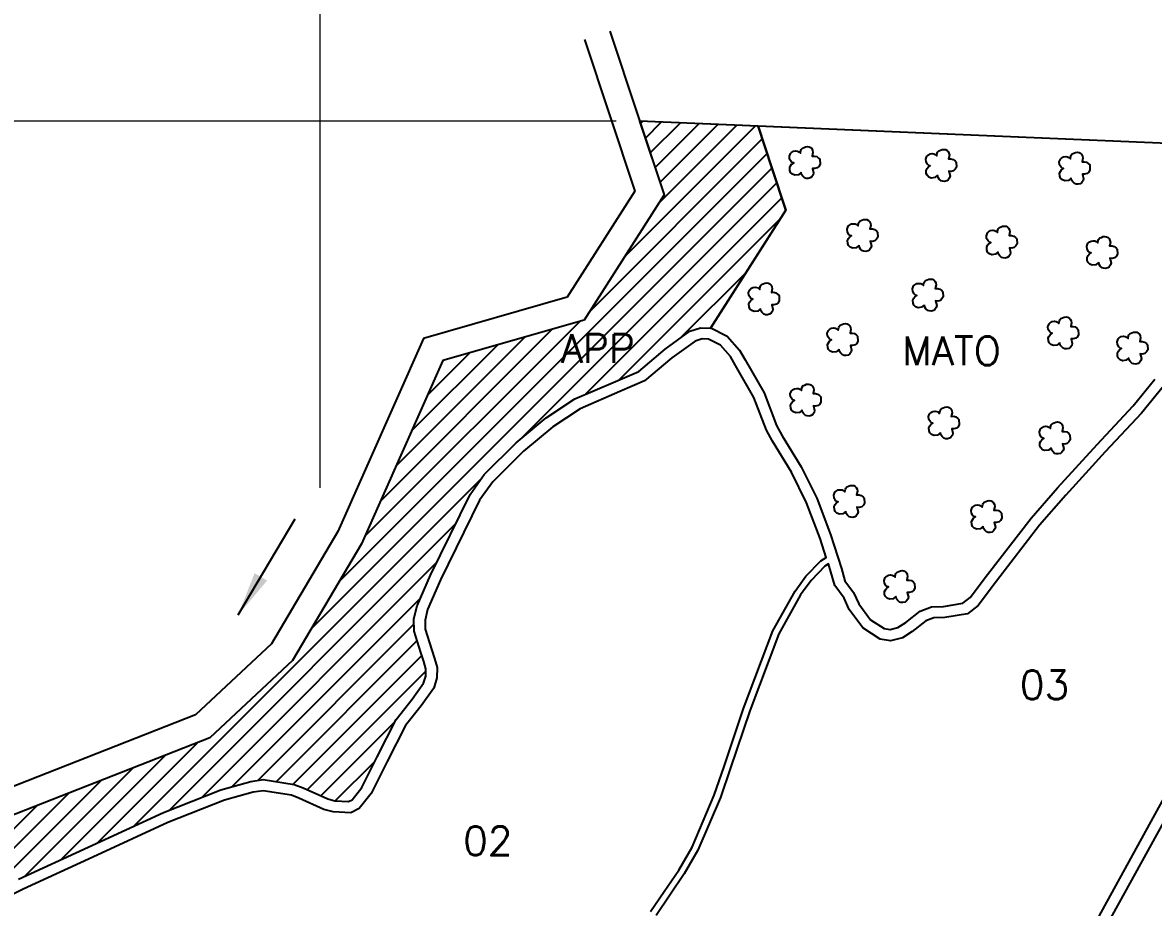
# Model space of a CAD drawing. Header units: millimetres. Extents: x 732555 to 734655, y 7802962 to 7805932.
# Drawn here: x 733066 to 733576, y 7804445 to 7804844 of the extents above; entities that cross this region are included whole.
import ezdxf

# ---------------------------------------------------------------- set-up
doc = ezdxf.new("R2010")
doc.units = ezdxf.units.MM
doc.linetypes.add('CONTINUO', pattern=[0])
for name, color, linetype in [('0114000267', 1, 'Continuous'), ('0114000267002', 5, 'Continuous'), ('0114000267003', 5, 'Continuous'), ('0114000267004', 5, 'Continuous'), ('APP', 1, 'Continuous'), ('CORREGO', 5, 'Continuous'), ('MATO', 3, 'Continuous'), ('TEXTO', 7, 'Continuous'), ('TEXTO_NUN_TAL', 7, 'Continuous')]:
    doc.layers.add(name, color=color, linetype=linetype)
doc.layers.add('MALHA', color=8, linetype='Continuous', lineweight=9)
doc.layers.add('TEXTO_DIVERSOS', color=7, linetype='Continuous', lineweight=5)
doc.styles.add('Simplex', font='simplex.shx')
doc.styles.get("Standard").update_dxf_attribs({"font": 'arial.ttf'})
doc.dimstyles.new('ISO-25', dxfattribs={"dimtxt": 2.5, "dimasz": 2.5, "dimexe": 1.25, "dimexo": 0.625, "dimtad": 1, "dimtxsty": 'Standard', "dimcen": 2.5, "dimadec": 0, "dimazin": 0, "dimtfac": 1, "dimtmove": 0, "dimatfit": 3, "dimfxl": 1, "dimarcsym": 0})

msp = doc.modelspace()

# ---------------------------------------------------------------- hatches: boundary and pattern name
at = {"layer": 'APP', "linetype": 'Continuous'}
h = msp.add_hatch(dxfattribs=at)
h.set_pattern_fill('ANSI31', color=256, scale=50)
h.set_pattern_definition([(45, (-49.632, -43.423), (-4.4194173824, 4.4194173824), [])])
h.paths.add_polyline_path([(733410.27, 7804759.64), (733403.93, 7804778.77), (733397.7, 7804797.6), (733344.27, 7804799.87), (733355.33, 7804766.5), (733319.29, 7804710.04), (733255.45, 7804691.71), (733218.71, 7804609.03), (733187.55, 7804556.3), (733150.22, 7804521.45), (733055.07, 7804484.16), (732904.76, 7804398.19), (732891.74, 7804357.26), (732935.68, 7804295.84), (733002.8, 7804211.01), (733044.67, 7804161.66), (733064.66, 7804142.03), (733112.35, 7804135.47), (733244.82, 7804135.33), (733284.87, 7804054.76), (733316.31, 7803985.47), (733379.78, 7803990.51), (733504.74, 7804072.64), (733487.04, 7804096.91), (733369.73, 7804019.8), (733363.03, 7804020.18), (733369.09, 7804029.18), (733370.12, 7804037.91), (733367.73, 7804030.71), (733363.83, 7804025.38), (733358.26, 7804022.22), (733351.93, 7804021.78), (733346.22, 7804023.53), (733340.99, 7804026.69), (733326.28, 7804039.03), (733316.7, 7804051.19), (733310, 7804064.66), (733301, 7804084.78), (733291.04, 7804106.72), (733283.89, 7804120.99), (733280.99, 7804128.42), (733280.02, 7804141.31), (733281.72, 7804147.5), (733284.26, 7804153.87), (733286.55, 7804159.57), (733287.37, 7804164.38), (733287.18, 7804168.27), (733286.16, 7804170.91), (733284.48, 7804172.35), (733281.25, 7804173.01), (733276.95, 7804172.12), (733272.01, 7804169.56), (733267.25, 7804165.95), (733258.07, 7804158.22), (733248.65, 7804153.87), (733242.75, 7804154.56), (733229.47, 7804159.18), (733222.99, 7804161.3), (733200.46, 7804164.99), (733176.24, 7804168.38), (733161.12, 7804172.55), (733147.07, 7804173.64), (733132.26, 7804171.66), (733124.11, 7804171.3), (733108.09, 7804173.76), (733075.86, 7804188.75), (733060.83, 7804197.2), (733041.4, 7804213.19), (733023.47, 7804233.15), (733003.3, 7804259.11), (732990.67, 7804276.88), (732972.96, 7804302.16), (732955.6, 7804323.58), (732946.75, 7804335.21), (732941.21, 7804346.62), (732937.73, 7804365.82), (732939.2, 7804376.54), (732943.61, 7804388.54), (732951.81, 7804398.04), (732963.03, 7804405.01), (732992.25, 7804420.65), (733021.73, 7804436.94), (733063.83, 7804457.74), (733095.29, 7804472.14), (733129.3, 7804487.81), (733155.27, 7804498.01), (733168.79, 7804501.78), (733174.31, 7804502.59), (733188.35, 7804500.4), (733192.31, 7804498.88), (733203.44, 7804493.92), (733206.74, 7804493.06), (733212.83, 7804492.7), (733214.44, 7804493.49), (733218.85, 7804499), (733225.82, 7804512.96), (733234.31, 7804529.71), (733241.6, 7804538.95), (733246.75, 7804546.08), (733247.68, 7804549.28), (733247.8, 7804552.6), (733246.89, 7804555.87), (733245.57, 7804559.91), (733242.47, 7804569.65), (733242.36, 7804575.16), (733243.82, 7804581.03), (733249.8, 7804594.85), (733267.74, 7804631.37), (733274.13, 7804640.27), (733288.46, 7804654.59), (733302.09, 7804665.91), (733315.02, 7804674.42), (733333.39, 7804682.36), (733343.85, 7804686.89), (733355.74, 7804696.93), (733366.96, 7804705.02), (733371.7, 7804706.59), (733376.31, 7804706.44)])
h.paths.add_polyline_path([(733883.15, 7804225.56), (733942.09, 7804233.67), (734082.37, 7804282.42), (734110.69, 7804306.12), (734156.11, 7804349.81), (734227.8, 7804375.4), (734269.92, 7804400.62), (734261.4, 7804428.78), (734212.37, 7804399.42), (734137.4, 7804372.66), (734088.08, 7804325.23), (734064.77, 7804305.71), (733930.46, 7804259.04), (733875.49, 7804243.27), (733870.06, 7804242.84), (733844.82, 7804239.55), (733827.78, 7804237.97), (733809.55, 7804237.18), (733806.89, 7804237.48), (733750.62, 7804228.43), (733750.09, 7804225.5), (733748.06, 7804221.66), (733745.78, 7804218.66), (733742.09, 7804216.44), (733735.66, 7804216.42), (733723.19, 7804216.85), (733713.77, 7804217.66), (733703.54, 7804219.17), (733684.45, 7804221.63), (733668.61, 7804222.14), (733655.15, 7804221.17), (733636.35, 7804216.37), (733624.23, 7804211.73), (733612.25, 7804206.53), (733594.89, 7804197.6), (733584.88, 7804190.59), (733580.96, 7804186.48), (733573.83, 7804176.51), (733565.14, 7804164.52), (733554.99, 7804153.54), (733541.63, 7804143.38), (733535, 7804138.31), (733529.6, 7804132.81), (733520.52, 7804122.87), (733515.53, 7804119.56), (733509.36, 7804118.2), (733498.48, 7804121.43), (733487.92, 7804127.81), (733482.92, 7804131.49), (733480.3, 7804134.42), (733482.59, 7804116.19), (733487.04, 7804096.91), (733504.74, 7804072.64), (733541.19, 7804123.42), (733595.61, 7804159.12), (733601.92, 7804188.14), (733661.71, 7804181.3), (733681.36, 7804205.84), (733755.44, 7804201.65), (733818.25, 7804211.75)])

# ---------------------------------------------------------------- linework, layer by layer
at = {"layer": '0114000267'}
msp.add_lwpolyline([(733625.57, 7804787.91), (733344.27, 7804799.87), (733355.33, 7804766.5), (733319.29, 7804710.04), (733255.45, 7804691.71), (733218.71, 7804609.03), (733187.55, 7804556.3), (733150.22, 7804521.45), (733055.07, 7804484.16), (732904.76, 7804398.19), (732891.74, 7804357.26), (732935.68, 7804295.84), (733002.8, 7804211.01), (733044.67, 7804161.66), (733064.66, 7804142.03), (733112.35, 7804135.47), (733244.82, 7804135.33), (733284.87, 7804054.76), (733316.31, 7803985.47), (733379.78, 7803990.51), (733504.74, 7804072.64), (733541.19, 7804123.42), (733595.61, 7804159.12)], dxfattribs=at)
at = {"layer": '0114000267002', "linetype": 'Continuous', "flags": 128}
msp.add_lwpolyline([(733349.24, 7804443.01), (733355.4, 7804452.07), (733361.9, 7804461.69), (733367.91, 7804472.04), (733377.92, 7804495.58), (733382.36, 7804508.5), (733391.19, 7804534.73), (733404.39, 7804569.72), (733414.41, 7804587.63), (733419.33, 7804594.43), (733426.03, 7804601.34), (733428.51, 7804602.88), (733425.7, 7804611.51), (733419.63, 7804627.58), (733412.83, 7804641.32), (733404.27, 7804655.32), (733401.53, 7804660.4), (733395.88, 7804675.02), (733387.54, 7804689.56), (733385.3, 7804693.57), (733380.7, 7804698.69), (733375.42, 7804701.46), (733372.42, 7804701.57), (733369.26, 7804700.52), (733358.82, 7804692.99), (733346.52, 7804682.59), (733335.38, 7804677.77), (733317.4, 7804670), (733305.07, 7804661.89), (733291.83, 7804650.89), (733277.95, 7804637.02), (733272.04, 7804628.79), (733254.34, 7804592.76), (733248.58, 7804579.43), (733247.38, 7804574.6), (733247.45, 7804570.47), (733250.33, 7804561.44), (733251.68, 7804557.31), (733252.83, 7804553.19), (733252.66, 7804548.48), (733251.31, 7804543.85), (733245.59, 7804535.93), (733238.55, 7804527.01), (733230.29, 7804510.71), (733223.09, 7804496.29), (733217.64, 7804489.5), (733213.86, 7804487.63), (733205.95, 7804488.1), (733201.78, 7804489.19), (733190.4, 7804494.26), (733187.06, 7804495.54), (733174.29, 7804497.54), (733169.83, 7804496.87), (733156.86, 7804493.27), (733131.26, 7804483.21), (733097.38, 7804467.6), (733065.97, 7804453.22), (733024.04, 7804432.51)], dxfattribs=at)
at = {"layer": '0114000267003', "linetype": 'Continuous', "flags": 128}
for points in [[(733580.73, 7804680.26), (733570.78, 7804667.98), (733554.43, 7804650.5), (733536.7, 7804631.05), (733524.8, 7804617.45), (733505.3, 7804592.24), (733497.07, 7804581.19), (733492.2, 7804577.49), (733481.99, 7804575.79), (733477.05, 7804575.6), (733473.4, 7804574.28), (733467.35, 7804569.46), (733462.86, 7804566.61), (733457.55, 7804565.26), (733452.85, 7804566.07), (733445.09, 7804571.04), (733438.86, 7804579.39), (733436.54, 7804584.53), (733432.37, 7804590.16), (733430.61, 7804596.45), (733429.47, 7804599.95), (733427.93, 7804598.99), (733421.64, 7804592.5), (733416.94, 7804586.01), (733407.12, 7804568.45), (733394.02, 7804533.72), (733385.2, 7804507.54), (733380.72, 7804494.51), (733370.6, 7804470.7), (733364.44, 7804460.1), (733357.89, 7804450.38), (733351.7, 7804441.29)], [(733548.33, 7804435.02), (733583.62, 7804498.98)]]:
    msp.add_lwpolyline(points, dxfattribs=at)
at = {"layer": '0114000267004', "linetype": 'Continuous', "flags": 128}
msp.add_lwpolyline([(733587.94, 7804496.47), (733552.74, 7804432.65), (733538.72, 7804406), (733533.25, 7804399.03), (733526.97, 7804393.1), (733520.44, 7804388.42), (733515.31, 7804385.22), (733507.47, 7804379.93), (733506.76, 7804363.04), (733496.8, 7804278.31), (733504.12, 7804278.25), (733519.84, 7804276.19), (733528.82, 7804273.62), (733545.68, 7804265.89), (733560.1, 7804256.67), (733566.98, 7804252.6), (733580.7, 7804247.81)], dxfattribs=at)
at = {"layer": 'APP', "linetype": 'Continuous', "flags": 128}
msp.add_lwpolyline([(733063.83, 7804457.74), (733095.29, 7804472.14), (733129.3, 7804487.81), (733155.27, 7804498.01), (733168.79, 7804501.78), (733174.31, 7804502.59), (733188.35, 7804500.4), (733192.31, 7804498.88), (733203.44, 7804493.92), (733206.74, 7804493.06), (733212.83, 7804492.7), (733214.44, 7804493.49), (733218.85, 7804499), (733225.82, 7804512.96), (733234.31, 7804529.71), (733241.6, 7804538.95), (733246.75, 7804546.08), (733247.68, 7804549.28), (733247.8, 7804552.6), (733246.89, 7804555.87), (733245.57, 7804559.91), (733242.47, 7804569.65), (733242.36, 7804575.16), (733243.82, 7804581.03), (733249.8, 7804594.85), (733267.74, 7804631.37), (733274.13, 7804640.27), (733288.46, 7804654.59), (733302.09, 7804665.91), (733315.02, 7804674.42), (733333.39, 7804682.36), (733343.85, 7804686.89), (733355.74, 7804696.93), (733366.96, 7804705.02), (733371.7, 7804706.59), (733376.31, 7804706.44), (733410.27, 7804759.64), (733403.93, 7804778.77), (733397.7, 7804797.6), (733344.27, 7804799.87), (733355.33, 7804766.5), (733319.29, 7804710.04), (733255.45, 7804691.71), (733218.71, 7804609.03), (733187.55, 7804556.3), (733150.22, 7804521.45), (733055.07, 7804484.16)], dxfattribs=at)
at = {"layer": 'CORREGO', "elevation": 504.69}
for points in [[(733330.84, 7804840.44), (733355.33, 7804766.5), (733319.29, 7804710.04), (733255.45, 7804691.71), (733218.71, 7804609.03), (733187.55, 7804556.3), (733150.22, 7804521.45), (733055.07, 7804484.16), (732904.76, 7804398.19), (732891.74, 7804357.26), (732935.68, 7804295.84), (733002.8, 7804211.01), (733044.67, 7804161.66), (733064.66, 7804142.03), (733112.35, 7804135.47), (733244.82, 7804135.33), (733284.87, 7804054.76), (733352.94, 7803904.7)], [(733330.84, 7804840.44), (733355.33, 7804766.5), (733319.29, 7804710.04), (733255.45, 7804691.71), (733218.71, 7804609.03), (733187.55, 7804556.3), (733150.22, 7804521.45), (733055.07, 7804484.16), (732904.76, 7804398.19), (732891.74, 7804357.26), (732935.68, 7804295.84), (733002.8, 7804211.01), (733044.67, 7804161.66), (733064.66, 7804142.03), (733112.35, 7804135.47), (733244.82, 7804135.33), (733284.87, 7804054.76), (733352.94, 7803904.7)], [(733319.45, 7804836.67), (733342.14, 7804768.14), (733311.62, 7804720.32), (733246.76, 7804701.7), (733208.02, 7804614.54), (733178.1, 7804563.89), (733143.71, 7804531.79), (733049.87, 7804495.01), (732894.74, 7804406.29), (732878.48, 7804355.17), (732926.09, 7804288.62), (732993.52, 7804203.41), (733035.87, 7804153.48), (733059.08, 7804130.69), (733111.53, 7804123.47), (733237.39, 7804123.34), (733274.03, 7804049.61), (733342.02, 7803899.75)]]:
    msp.add_lwpolyline(points, dxfattribs=at)
at = {"layer": 'MALHA', "linetype": 'Continuous'}
for p, q in [((733200, 7804634.36), (733200, 7805832.37)), ((732655.29, 7804800), (733333.7, 7804800))]:
    msp.add_line(p, q, dxfattribs=at)
at = {"layer": 'MATO', "linetype": 'Continuous', "flags": 128}
msp.add_lwpolyline([(733625.57, 7804787.91), (733397.7, 7804797.6), (733403.93, 7804778.77), (733410.27, 7804759.64), (733376.41, 7804706.59), (733383.82, 7804702.7), (733389.4, 7804696.5), (733391.89, 7804692.02), (733400.41, 7804677.18), (733406.08, 7804662.5), (733408.61, 7804657.81), (733417.21, 7804643.73), (733424.22, 7804629.58), (733430.42, 7804613.17), (733435.39, 7804597.9), (733436.94, 7804592.39), (733440.87, 7804587.08), (733443.19, 7804581.94), (733448.55, 7804574.76), (733454.7, 7804570.82), (733457.35, 7804570.37), (733460.85, 7804571.26), (733464.45, 7804573.54), (733470.92, 7804578.7), (733476.07, 7804580.57), (733481.48, 7804580.77), (733490.16, 7804582.22), (733493.48, 7804584.75), (733501.32, 7804595.26), (733520.94, 7804620.63), (733532.97, 7804634.38), (733550.76, 7804653.89), (733567, 7804671.27), (733576.82, 7804683.38)], dxfattribs=at)
at = {"layer": 'MATO', "linetype": 'CONTINUO'}
for points in [[(733417.19, 7804776.65, 0), (733415.94, 7804775.6, 0), (733414.36, 7804775.42, 0), (733413.23, 7804775.86, 0), (733412.43, 7804776.64, 0), (733412.1, 7804777.55, 0), (733412.01, 7804778.88, 0), (733412.44, 7804779.72, 0), (733412.89, 7804780.34, 0), (733413.81, 7804780.96, 0), (733413.23, 7804781.15, 0), (733412.65, 7804781.62, 0), (733411.98, 7804782.68, 0), (733411.86, 7804783.94, 0), (733412.35, 7804785.26, 0), (733412.86, 7804785.73, 0), (733413.79, 7804786.3, 0), (733414.76, 7804786.43, 0), (733415.55, 7804786.32, 0), (733416.16, 7804786.03, 0), (733416.84, 7804785.43, 0), (733417.04, 7804786.58, 0), (733417.22, 7804787.05, 0), (733417.72, 7804787.69, 0), (733418.48, 7804787.96, 0), (733419.21, 7804788.29, 0), (733420.04, 7804788.36, 0), (733420.82, 7804788.25, 0), (733421.45, 7804787.92, 0), (733421.93, 7804787.41, 0), (733422.34, 7804786.59, 0), (733422.5, 7804785.68, 0), (733422.13, 7804784.07, 0), (733423.26, 7804784.08, 0), (733424.2, 7804783.86, 0), (733425.08, 7804783.16, 0), (733425.57, 7804782.6, 0), (733425.7, 7804780.37, 0), (733425.16, 7804779.38, 0), (733424.43, 7804778.71, 0), (733423.29, 7804778.41, 0), (733422.29, 7804778.5, 0), (733422.82, 7804776.42, 0), (733422.58, 7804775.53, 0), (733421.98, 7804774.68, 0), (733421.32, 7804774.16, 0), (733420.37, 7804773.93, 0), (733419.44, 7804773.98, 0), (733418.74, 7804774.18, 0), (733417.94, 7804774.97, 0), (733417.4, 7804775.68, 0), (733417.23, 7804776.75, 0)], [(733478.76, 7804775.37, 0), (733477.51, 7804774.32, 0), (733475.92, 7804774.14, 0), (733474.79, 7804774.57, 0), (733473.99, 7804775.36, 0), (733473.66, 7804776.26, 0), (733473.57, 7804777.6, 0), (733474, 7804778.44, 0), (733474.46, 7804779.06, 0), (733475.37, 7804779.68, 0), (733474.79, 7804779.86, 0), (733474.22, 7804780.34, 0), (733473.55, 7804781.4, 0), (733473.42, 7804782.66, 0), (733473.91, 7804783.98, 0), (733474.42, 7804784.45, 0), (733475.35, 7804785.02, 0), (733476.33, 7804785.15, 0), (733477.11, 7804785.04, 0), (733477.73, 7804784.75, 0), (733478.41, 7804784.15, 0), (733478.61, 7804785.3, 0), (733478.78, 7804785.76, 0), (733479.29, 7804786.4, 0), (733480.04, 7804786.68, 0), (733480.78, 7804787.01, 0), (733481.6, 7804787.08, 0), (733482.38, 7804786.97, 0), (733483.02, 7804786.63, 0), (733483.49, 7804786.13, 0), (733483.9, 7804785.31, 0), (733484.07, 7804784.4, 0), (733483.69, 7804782.79, 0), (733484.82, 7804782.8, 0), (733485.76, 7804782.58, 0), (733486.64, 7804781.88, 0), (733487.13, 7804781.32, 0), (733487.27, 7804779.09, 0), (733486.72, 7804778.09, 0), (733486, 7804777.43, 0), (733484.85, 7804777.13, 0), (733483.85, 7804777.21, 0), (733484.39, 7804775.13, 0), (733484.14, 7804774.25, 0), (733483.54, 7804773.4, 0), (733482.88, 7804772.88, 0), (733481.94, 7804772.64, 0), (733481.01, 7804772.7, 0), (733480.31, 7804772.9, 0), (733479.51, 7804773.69, 0), (733478.96, 7804774.4, 0), (733478.79, 7804775.47, 0)], [(733539.04, 7804774.08, 0), (733537.79, 7804773.04, 0), (733536.21, 7804772.85, 0), (733535.08, 7804773.29, 0), (733534.28, 7804774.08, 0), (733533.94, 7804774.98, 0), (733533.85, 7804776.31, 0), (733534.29, 7804777.16, 0), (733534.74, 7804777.78, 0), (733535.66, 7804778.4, 0), (733535.07, 7804778.58, 0), (733534.5, 7804779.05, 0), (733533.83, 7804780.12, 0), (733533.71, 7804781.38, 0), (733534.19, 7804782.7, 0), (733534.7, 7804783.17, 0), (733535.63, 7804783.74, 0), (733536.61, 7804783.87, 0), (733537.39, 7804783.76, 0), (733538.01, 7804783.47, 0), (733538.69, 7804782.86, 0), (733538.89, 7804784.02, 0), (733539.06, 7804784.48, 0), (733539.57, 7804785.12, 0), (733540.32, 7804785.4, 0), (733541.06, 7804785.72, 0), (733541.88, 7804785.8, 0), (733542.67, 7804785.69, 0), (733543.3, 7804785.35, 0), (733543.77, 7804784.84, 0), (733544.19, 7804784.03, 0), (733544.35, 7804783.12, 0), (733543.97, 7804781.5, 0), (733545.11, 7804781.52, 0), (733546.04, 7804781.3, 0), (733546.93, 7804780.6, 0), (733547.42, 7804780.04, 0), (733547.55, 7804777.81, 0), (733547, 7804776.81, 0), (733546.28, 7804776.15, 0), (733545.14, 7804775.84, 0), (733544.14, 7804775.93, 0), (733544.67, 7804773.85, 0), (733544.43, 7804772.97, 0), (733543.82, 7804772.12, 0), (733543.16, 7804771.59, 0), (733542.22, 7804771.36, 0), (733541.29, 7804771.42, 0), (733540.59, 7804771.62, 0), (733539.79, 7804772.4, 0), (733539.24, 7804773.11, 0), (733539.08, 7804774.19, 0)], [(733443.27, 7804743.75, 0), (733442.02, 7804742.7, 0), (733440.44, 7804742.52, 0), (733439.31, 7804742.96, 0), (733438.51, 7804743.74, 0), (733438.18, 7804744.65, 0), (733438.09, 7804745.98, 0), (733438.52, 7804746.82, 0), (733438.97, 7804747.44, 0), (733439.89, 7804748.06, 0), (733439.31, 7804748.25, 0), (733438.73, 7804748.72, 0), (733438.06, 7804749.78, 0), (733437.94, 7804751.04, 0), (733438.42, 7804752.36, 0), (733438.94, 7804752.83, 0), (733439.87, 7804753.4, 0), (733440.84, 7804753.53, 0), (733441.63, 7804753.42, 0), (733442.24, 7804753.13, 0), (733442.92, 7804752.53, 0), (733443.12, 7804753.69, 0), (733443.3, 7804754.15, 0), (733443.8, 7804754.79, 0), (733444.56, 7804755.06, 0), (733445.29, 7804755.39, 0), (733446.12, 7804755.47, 0), (733446.9, 7804755.35, 0), (733447.53, 7804755.02, 0), (733448.01, 7804754.51, 0), (733448.42, 7804753.69, 0), (733448.58, 7804752.79, 0), (733448.21, 7804751.17, 0), (733449.34, 7804751.19, 0), (733450.28, 7804750.96, 0), (733451.16, 7804750.26, 0), (733451.65, 7804749.7, 0), (733451.78, 7804747.47, 0), (733451.24, 7804746.48, 0), (733450.51, 7804745.81, 0), (733449.37, 7804745.51, 0), (733448.37, 7804745.6, 0), (733448.9, 7804743.52, 0), (733448.66, 7804742.63, 0), (733448.06, 7804741.79, 0), (733447.39, 7804741.26, 0), (733446.45, 7804741.03, 0), (733445.52, 7804741.08, 0), (733444.82, 7804741.28, 0), (733444.02, 7804742.07, 0), (733443.48, 7804742.78, 0), (733443.31, 7804743.86, 0)], [(733506.12, 7804740.76, 0), (733504.87, 7804739.71, 0), (733503.29, 7804739.53, 0), (733502.16, 7804739.97, 0), (733501.36, 7804740.75, 0), (733501.02, 7804741.66, 0), (733500.93, 7804742.99, 0), (733501.37, 7804743.83, 0), (733501.82, 7804744.45, 0), (733502.73, 7804745.07, 0), (733502.15, 7804745.26, 0), (733501.58, 7804745.73, 0), (733500.91, 7804746.79, 0), (733500.79, 7804748.05, 0), (733501.27, 7804749.37, 0), (733501.78, 7804749.84, 0), (733502.71, 7804750.41, 0), (733503.69, 7804750.54, 0), (733504.47, 7804750.43, 0), (733505.09, 7804750.14, 0), (733505.77, 7804749.54, 0), (733505.97, 7804750.69, 0), (733506.14, 7804751.16, 0), (733506.65, 7804751.8, 0), (733507.4, 7804752.07, 0), (733508.14, 7804752.4, 0), (733508.96, 7804752.47, 0), (733509.75, 7804752.36, 0), (733510.38, 7804752.03, 0), (733510.85, 7804751.52, 0), (733511.27, 7804750.7, 0), (733511.43, 7804749.79, 0), (733511.05, 7804748.18, 0), (733512.19, 7804748.2, 0), (733513.12, 7804747.97, 0), (733514.01, 7804747.27, 0), (733514.5, 7804746.71, 0), (733514.63, 7804744.48, 0), (733514.08, 7804743.49, 0), (733513.36, 7804742.82, 0), (733512.22, 7804742.52, 0), (733511.22, 7804742.61, 0), (733511.75, 7804740.53, 0), (733511.51, 7804739.64, 0), (733510.9, 7804738.79, 0), (733510.24, 7804738.27, 0), (733509.3, 7804738.04, 0), (733508.37, 7804738.09, 0), (733507.67, 7804738.29, 0), (733506.87, 7804739.08, 0), (733506.32, 7804739.79, 0), (733506.16, 7804740.87, 0)], [(733551.44, 7804736.06, 0), (733550.19, 7804735.01, 0), (733548.6, 7804734.83, 0), (733547.48, 7804735.27, 0), (733546.67, 7804736.05, 0), (733546.34, 7804736.96, 0), (733546.25, 7804738.29, 0), (733546.69, 7804739.13, 0), (733547.14, 7804739.75, 0), (733548.05, 7804740.37, 0), (733547.47, 7804740.56, 0), (733546.9, 7804741.03, 0), (733546.23, 7804742.09, 0), (733546.11, 7804743.35, 0), (733546.59, 7804744.67, 0), (733547.1, 7804745.14, 0), (733548.03, 7804745.71, 0), (733549.01, 7804745.84, 0), (733549.79, 7804745.73, 0), (733550.41, 7804745.44, 0), (733551.09, 7804744.84, 0), (733551.29, 7804745.99, 0), (733551.46, 7804746.46, 0), (733551.97, 7804747.1, 0), (733552.72, 7804747.37, 0), (733553.46, 7804747.7, 0), (733554.28, 7804747.77, 0), (733555.06, 7804747.66, 0), (733555.7, 7804747.33, 0), (733556.17, 7804746.82, 0), (733556.59, 7804746, 0), (733556.75, 7804745.09, 0), (733556.37, 7804743.48, 0), (733557.5, 7804743.5, 0), (733558.44, 7804743.27, 0), (733559.33, 7804742.57, 0), (733559.82, 7804742.01, 0), (733559.95, 7804739.78, 0), (733559.4, 7804738.79, 0), (733558.68, 7804738.12, 0), (733557.54, 7804737.82, 0), (733556.53, 7804737.91, 0), (733557.07, 7804735.83, 0), (733556.82, 7804734.94, 0), (733556.22, 7804734.09, 0), (733555.56, 7804733.57, 0), (733554.62, 7804733.34, 0), (733553.69, 7804733.39, 0), (733552.99, 7804733.59, 0), (733552.19, 7804734.38, 0), (733551.64, 7804735.09, 0), (733551.48, 7804736.17, 0)], [(733398.81, 7804715.12, 0), (733397.56, 7804714.08, 0), (733395.97, 7804713.89, 0), (733394.84, 7804714.33, 0), (733394.04, 7804715.12, 0), (733393.71, 7804716.02, 0), (733393.62, 7804717.35, 0), (733394.06, 7804718.19, 0), (733394.51, 7804718.82, 0), (733395.42, 7804719.44, 0), (733394.84, 7804719.62, 0), (733394.27, 7804720.09, 0), (733393.6, 7804721.15, 0), (733393.48, 7804722.42, 0), (733393.96, 7804723.73, 0), (733394.47, 7804724.21, 0), (733395.4, 7804724.78, 0), (733396.38, 7804724.91, 0), (733397.16, 7804724.79, 0), (733397.78, 7804724.51, 0), (733398.46, 7804723.9, 0), (733398.66, 7804725.06, 0), (733398.83, 7804725.52, 0), (733399.34, 7804726.16, 0), (733400.09, 7804726.44, 0), (733400.83, 7804726.76, 0), (733401.65, 7804726.84, 0), (733402.43, 7804726.73, 0), (733403.07, 7804726.39, 0), (733403.54, 7804725.88, 0), (733403.96, 7804725.07, 0), (733404.12, 7804724.16, 0), (733403.74, 7804722.54, 0), (733404.87, 7804722.56, 0), (733405.81, 7804722.33, 0), (733406.69, 7804721.63, 0), (733407.18, 7804721.07, 0), (733407.32, 7804718.85, 0), (733406.77, 7804717.85, 0), (733406.05, 7804717.19, 0), (733404.9, 7804716.88, 0), (733403.9, 7804716.97, 0), (733404.44, 7804714.89, 0), (733404.19, 7804714.01, 0), (733403.59, 7804713.16, 0), (733402.93, 7804712.63, 0), (733401.99, 7804712.4, 0), (733401.06, 7804712.46, 0), (733400.36, 7804712.66, 0), (733399.56, 7804713.44, 0), (733399.01, 7804714.15, 0), (733398.85, 7804715.23, 0)], [(733472.77, 7804716.83, 0), (733471.52, 7804715.78, 0), (733469.94, 7804715.6, 0), (733468.81, 7804716.04, 0), (733468.01, 7804716.83, 0), (733467.68, 7804717.73, 0), (733467.59, 7804719.06, 0), (733468.02, 7804719.9, 0), (733468.47, 7804720.53, 0), (733469.39, 7804721.14, 0), (733468.81, 7804721.33, 0), (733468.23, 7804721.8, 0), (733467.56, 7804722.86, 0), (733467.44, 7804724.13, 0), (733467.92, 7804725.44, 0), (733468.44, 7804725.92, 0), (733469.37, 7804726.48, 0), (733470.34, 7804726.61, 0), (733471.13, 7804726.5, 0), (733471.74, 7804726.22, 0), (733472.42, 7804725.61, 0), (733472.62, 7804726.77, 0), (733472.8, 7804727.23, 0), (733473.3, 7804727.87, 0), (733474.06, 7804728.15, 0), (733474.79, 7804728.47, 0), (733475.62, 7804728.55, 0), (733476.4, 7804728.44, 0), (733477.03, 7804728.1, 0), (733477.51, 7804727.59, 0), (733477.92, 7804726.78, 0), (733478.08, 7804725.87, 0), (733477.71, 7804724.25, 0), (733478.84, 7804724.27, 0), (733479.78, 7804724.04, 0), (733480.66, 7804723.34, 0), (733481.15, 7804722.78, 0), (733481.28, 7804720.56, 0), (733480.74, 7804719.56, 0), (733480.01, 7804718.9, 0), (733478.87, 7804718.59, 0), (733477.87, 7804718.68, 0), (733478.4, 7804716.6, 0), (733478.16, 7804715.71, 0), (733477.56, 7804714.87, 0), (733476.89, 7804714.34, 0), (733475.95, 7804714.11, 0), (733475.02, 7804714.17, 0), (733474.32, 7804714.37, 0), (733473.52, 7804715.15, 0), (733472.98, 7804715.86, 0), (733472.81, 7804716.94, 0)], [(733533.91, 7804699.74, 0), (733532.66, 7804698.69, 0), (733531.08, 7804698.51, 0), (733529.95, 7804698.95, 0), (733529.14, 7804699.74, 0), (733528.81, 7804700.64, 0), (733528.72, 7804701.97, 0), (733529.16, 7804702.81, 0), (733529.61, 7804703.44, 0), (733530.52, 7804704.05, 0), (733529.94, 7804704.24, 0), (733529.37, 7804704.71, 0), (733528.7, 7804705.77, 0), (733528.58, 7804707.04, 0), (733529.06, 7804708.35, 0), (733529.57, 7804708.83, 0), (733530.5, 7804709.39, 0), (733531.48, 7804709.52, 0), (733532.26, 7804709.41, 0), (733532.88, 7804709.13, 0), (733533.56, 7804708.52, 0), (733533.76, 7804709.68, 0), (733533.93, 7804710.14, 0), (733534.44, 7804710.78, 0), (733535.19, 7804711.06, 0), (733535.93, 7804711.38, 0), (733536.75, 7804711.46, 0), (733537.54, 7804711.35, 0), (733538.17, 7804711.01, 0), (733538.64, 7804710.5, 0), (733539.06, 7804709.69, 0), (733539.22, 7804708.78, 0), (733538.84, 7804707.16, 0), (733539.98, 7804707.18, 0), (733540.91, 7804706.95, 0), (733541.8, 7804706.25, 0), (733542.29, 7804705.69, 0), (733542.42, 7804703.47, 0), (733541.87, 7804702.47, 0), (733541.15, 7804701.81, 0), (733540.01, 7804701.5, 0), (733539.01, 7804701.59, 0), (733539.54, 7804699.51, 0), (733539.3, 7804698.62, 0), (733538.69, 7804697.78, 0), (733538.03, 7804697.25, 0), (733537.09, 7804697.02, 0), (733536.16, 7804697.08, 0), (733535.46, 7804697.28, 0), (733534.66, 7804698.06, 0), (733534.11, 7804698.77, 0), (733533.95, 7804699.85, 0)], [(733434.29, 7804696.75, 0), (733433.04, 7804695.7, 0), (733431.46, 7804695.52, 0), (733430.33, 7804695.96, 0), (733429.53, 7804696.75, 0), (733429.2, 7804697.65, 0), (733429.11, 7804698.98, 0), (733429.54, 7804699.82, 0), (733430, 7804700.44, 0), (733430.91, 7804701.06, 0), (733430.33, 7804701.25, 0), (733429.76, 7804701.72, 0), (733429.08, 7804702.78, 0), (733428.96, 7804704.05, 0), (733429.45, 7804705.36, 0), (733429.96, 7804705.83, 0), (733430.89, 7804706.4, 0), (733431.87, 7804706.53, 0), (733432.65, 7804706.42, 0), (733433.26, 7804706.14, 0), (733433.94, 7804705.53, 0), (733434.15, 7804706.69, 0), (733434.32, 7804707.15, 0), (733434.82, 7804707.79, 0), (733435.58, 7804708.07, 0), (733436.31, 7804708.39, 0), (733437.14, 7804708.47, 0), (733437.92, 7804708.36, 0), (733438.56, 7804708.02, 0), (733439.03, 7804707.51, 0), (733439.44, 7804706.69, 0), (733439.6, 7804705.79, 0), (733439.23, 7804704.17, 0), (733440.36, 7804704.19, 0), (733441.3, 7804703.96, 0), (733442.18, 7804703.26, 0), (733442.67, 7804702.7, 0), (733442.8, 7804700.48, 0), (733442.26, 7804699.48, 0), (733441.53, 7804698.82, 0), (733440.39, 7804698.51, 0), (733439.39, 7804698.6, 0), (733439.92, 7804696.52, 0), (733439.68, 7804695.63, 0), (733439.08, 7804694.79, 0), (733438.42, 7804694.26, 0), (733437.48, 7804694.03, 0), (733436.54, 7804694.09, 0), (733435.84, 7804694.28, 0), (733435.04, 7804695.07, 0), (733434.5, 7804695.78, 0), (733434.33, 7804696.86, 0)], [(733565.12, 7804692.91, 0), (733563.87, 7804691.86, 0), (733562.29, 7804691.68, 0), (733561.16, 7804692.11, 0), (733560.36, 7804692.9, 0), (733560.02, 7804693.8, 0), (733559.93, 7804695.14, 0), (733560.37, 7804695.98, 0), (733560.82, 7804696.6, 0), (733561.73, 7804697.22, 0), (733561.15, 7804697.4, 0), (733560.58, 7804697.88, 0), (733559.91, 7804698.94, 0), (733559.79, 7804700.2, 0), (733560.27, 7804701.52, 0), (733560.78, 7804701.99, 0), (733561.71, 7804702.56, 0), (733562.69, 7804702.69, 0), (733563.47, 7804702.58, 0), (733564.09, 7804702.29, 0), (733564.77, 7804701.69, 0), (733564.97, 7804702.84, 0), (733565.14, 7804703.3, 0), (733565.65, 7804703.94, 0), (733566.4, 7804704.22, 0), (733567.14, 7804704.55, 0), (733567.96, 7804704.62, 0), (733568.75, 7804704.51, 0), (733569.38, 7804704.17, 0), (733569.85, 7804703.67, 0), (733570.27, 7804702.85, 0), (733570.43, 7804701.94, 0), (733570.05, 7804700.33, 0), (733571.19, 7804700.34, 0), (733572.12, 7804700.12, 0), (733573.01, 7804699.42, 0), (733573.5, 7804698.86, 0), (733573.63, 7804696.63, 0), (733573.08, 7804695.63, 0), (733572.36, 7804694.97, 0), (733571.22, 7804694.67, 0), (733570.22, 7804694.75, 0), (733570.75, 7804692.67, 0), (733570.51, 7804691.79, 0), (733569.9, 7804690.94, 0), (733569.24, 7804690.42, 0), (733568.3, 7804690.18, 0), (733567.37, 7804690.24, 0), (733566.67, 7804690.44, 0), (733565.87, 7804691.23, 0), (733565.32, 7804691.94, 0), (733565.16, 7804693.01, 0)], [(733417.62, 7804669.41, 0), (733416.37, 7804668.36, 0), (733414.79, 7804668.18, 0), (733413.66, 7804668.62, 0), (733412.86, 7804669.4, 0), (733412.52, 7804670.31, 0), (733412.43, 7804671.64, 0), (733412.87, 7804672.48, 0), (733413.32, 7804673.1, 0), (733414.23, 7804673.72, 0), (733413.65, 7804673.9, 0), (733413.08, 7804674.38, 0), (733412.41, 7804675.44, 0), (733412.29, 7804676.7, 0), (733412.77, 7804678.02, 0), (733413.28, 7804678.49, 0), (733414.21, 7804679.06, 0), (733415.19, 7804679.19, 0), (733415.97, 7804679.08, 0), (733416.59, 7804678.79, 0), (733417.27, 7804678.19, 0), (733417.47, 7804679.34, 0), (733417.64, 7804679.8, 0), (733418.15, 7804680.45, 0), (733418.9, 7804680.72, 0), (733419.64, 7804681.05, 0), (733420.46, 7804681.12, 0), (733421.25, 7804681.01, 0), (733421.88, 7804680.68, 0), (733422.35, 7804680.17, 0), (733422.77, 7804679.35, 0), (733422.93, 7804678.44, 0), (733422.55, 7804676.83, 0), (733423.69, 7804676.84, 0), (733424.62, 7804676.62, 0), (733425.51, 7804675.92, 0), (733426, 7804675.36, 0), (733426.13, 7804673.13, 0), (733425.58, 7804672.14, 0), (733424.86, 7804671.47, 0), (733423.72, 7804671.17, 0), (733422.72, 7804671.25, 0), (733423.25, 7804669.18, 0), (733423.01, 7804668.29, 0), (733422.4, 7804667.44, 0), (733421.74, 7804666.92, 0), (733420.8, 7804666.69, 0), (733419.87, 7804666.74, 0), (733419.17, 7804666.94, 0), (733418.37, 7804667.73, 0), (733417.82, 7804668.44, 0), (733417.66, 7804669.51, 0)], [(733480.04, 7804659.15, 0), (733478.79, 7804658.11, 0), (733477.21, 7804657.92, 0), (733476.08, 7804658.36, 0), (733475.28, 7804659.15, 0), (733474.94, 7804660.05, 0), (733474.85, 7804661.38, 0), (733475.29, 7804662.22, 0), (733475.74, 7804662.85, 0), (733476.66, 7804663.47, 0), (733476.07, 7804663.65, 0), (733475.5, 7804664.12, 0), (733474.83, 7804665.18, 0), (733474.71, 7804666.45, 0), (733475.19, 7804667.76, 0), (733475.7, 7804668.24, 0), (733476.63, 7804668.8, 0), (733477.61, 7804668.94, 0), (733478.39, 7804668.82, 0), (733479.01, 7804668.54, 0), (733479.69, 7804667.93, 0), (733479.89, 7804669.09, 0), (733480.06, 7804669.55, 0), (733480.57, 7804670.19, 0), (733481.32, 7804670.47, 0), (733482.06, 7804670.79, 0), (733482.88, 7804670.87, 0), (733483.67, 7804670.76, 0), (733484.3, 7804670.42, 0), (733484.77, 7804669.91, 0), (733485.19, 7804669.1, 0), (733485.35, 7804668.19, 0), (733484.97, 7804666.57, 0), (733486.11, 7804666.59, 0), (733487.04, 7804666.36, 0), (733487.93, 7804665.66, 0), (733488.42, 7804665.1, 0), (733488.55, 7804662.88, 0), (733488, 7804661.88, 0), (733487.28, 7804661.22, 0), (733486.14, 7804660.91, 0), (733485.14, 7804661, 0), (733485.67, 7804658.92, 0), (733485.43, 7804658.04, 0), (733484.82, 7804657.19, 0), (733484.16, 7804656.66, 0), (733483.22, 7804656.43, 0), (733482.29, 7804656.49, 0), (733481.59, 7804656.69, 0), (733480.79, 7804657.47, 0), (733480.24, 7804658.18, 0), (733480.08, 7804659.26, 0)], [(733530.06, 7804652.32, 0), (733528.81, 7804651.27, 0), (733527.23, 7804651.09, 0), (733526.1, 7804651.53, 0), (733525.3, 7804652.31, 0), (733524.97, 7804653.22, 0), (733524.88, 7804654.55, 0), (733525.31, 7804655.39, 0), (733525.76, 7804656.01, 0), (733526.68, 7804656.63, 0), (733526.1, 7804656.81, 0), (733525.52, 7804657.29, 0), (733524.85, 7804658.35, 0), (733524.73, 7804659.61, 0), (733525.21, 7804660.93, 0), (733525.73, 7804661.4, 0), (733526.66, 7804661.97, 0), (733527.63, 7804662.1, 0), (733528.42, 7804661.99, 0), (733529.03, 7804661.7, 0), (733529.71, 7804661.1, 0), (733529.91, 7804662.25, 0), (733530.09, 7804662.71, 0), (733530.59, 7804663.35, 0), (733531.34, 7804663.63, 0), (733532.08, 7804663.96, 0), (733532.91, 7804664.03, 0), (733533.69, 7804663.92, 0), (733534.32, 7804663.59, 0), (733534.8, 7804663.08, 0), (733535.21, 7804662.26, 0), (733535.37, 7804661.35, 0), (733534.99, 7804659.74, 0), (733536.13, 7804659.75, 0), (733537.07, 7804659.53, 0), (733537.95, 7804658.83, 0), (733538.44, 7804658.27, 0), (733538.57, 7804656.04, 0), (733538.03, 7804655.05, 0), (733537.3, 7804654.38, 0), (733536.16, 7804654.08, 0), (733535.16, 7804654.16, 0), (733535.69, 7804652.09, 0), (733535.45, 7804651.2, 0), (733534.85, 7804650.35, 0), (733534.18, 7804649.83, 0), (733533.24, 7804649.6, 0), (733532.31, 7804649.65, 0), (733531.61, 7804649.85, 0), (733530.81, 7804650.64, 0), (733530.27, 7804651.35, 0), (733530.1, 7804652.42, 0)], [(733437.28, 7804623.69, 0), (733436.04, 7804622.64, 0), (733434.45, 7804622.46, 0), (733433.32, 7804622.9, 0), (733432.52, 7804623.69, 0), (733432.19, 7804624.59, 0), (733432.1, 7804625.92, 0), (733432.53, 7804626.76, 0), (733432.99, 7804627.38, 0), (733433.9, 7804628, 0), (733433.32, 7804628.19, 0), (733432.75, 7804628.66, 0), (733432.07, 7804629.72, 0), (733431.95, 7804630.99, 0), (733432.44, 7804632.3, 0), (733432.95, 7804632.77, 0), (733433.88, 7804633.34, 0), (733434.86, 7804633.47, 0), (733435.64, 7804633.36, 0), (733436.26, 7804633.08, 0), (733436.93, 7804632.47, 0), (733437.14, 7804633.63, 0), (733437.31, 7804634.09, 0), (733437.82, 7804634.73, 0), (733438.57, 7804635.01, 0), (733439.3, 7804635.33, 0), (733440.13, 7804635.41, 0), (733440.91, 7804635.3, 0), (733441.55, 7804634.96, 0), (733442.02, 7804634.45, 0), (733442.43, 7804633.63, 0), (733442.6, 7804632.73, 0), (733442.22, 7804631.11, 0), (733443.35, 7804631.13, 0), (733444.29, 7804630.9, 0), (733445.17, 7804630.2, 0), (733445.66, 7804629.64, 0), (733445.8, 7804627.42, 0), (733445.25, 7804626.42, 0), (733444.52, 7804625.76, 0), (733443.38, 7804625.45, 0), (733442.38, 7804625.54, 0), (733442.92, 7804623.46, 0), (733442.67, 7804622.57, 0), (733442.07, 7804621.73, 0), (733441.41, 7804621.2, 0), (733440.47, 7804620.97, 0), (733439.54, 7804621.03, 0), (733438.84, 7804621.22, 0), (733438.04, 7804622.01, 0), (733437.49, 7804622.72, 0), (733437.32, 7804623.8, 0)], [(733499.28, 7804616.85, 0), (733498.03, 7804615.81, 0), (733496.45, 7804615.62, 0), (733495.32, 7804616.06, 0), (733494.51, 7804616.85, 0), (733494.18, 7804617.75, 0), (733494.09, 7804619.09, 0), (733494.53, 7804619.93, 0), (733494.98, 7804620.55, 0), (733495.89, 7804621.17, 0), (733495.31, 7804621.35, 0), (733494.74, 7804621.83, 0), (733494.07, 7804622.89, 0), (733493.95, 7804624.15, 0), (733494.43, 7804625.47, 0), (733494.94, 7804625.94, 0), (733495.87, 7804626.51, 0), (733496.85, 7804626.64, 0), (733497.63, 7804626.53, 0), (733498.25, 7804626.24, 0), (733498.93, 7804625.64, 0), (733499.13, 7804626.79, 0), (733499.3, 7804627.25, 0), (733499.81, 7804627.89, 0), (733500.56, 7804628.17, 0), (733501.3, 7804628.5, 0), (733502.12, 7804628.57, 0), (733502.91, 7804628.46, 0), (733503.54, 7804628.12, 0), (733504.01, 7804627.61, 0), (733504.43, 7804626.8, 0), (733504.59, 7804625.89, 0), (733504.21, 7804624.27, 0), (733505.35, 7804624.29, 0), (733506.28, 7804624.07, 0), (733507.17, 7804623.37, 0), (733507.66, 7804622.81, 0), (733507.79, 7804620.58, 0), (733507.24, 7804619.58, 0), (733506.52, 7804618.92, 0), (733505.38, 7804618.61, 0), (733504.38, 7804618.7, 0), (733504.91, 7804616.62, 0), (733504.66, 7804615.74, 0), (733504.06, 7804614.89, 0), (733503.4, 7804614.36, 0), (733502.46, 7804614.13, 0), (733501.53, 7804614.19, 0), (733500.83, 7804614.39, 0), (733500.03, 7804615.17, 0), (733499.48, 7804615.89, 0), (733499.32, 7804616.96, 0)], [(733459.94, 7804585.24, 0), (733458.7, 7804584.19, 0), (733457.11, 7804584.01, 0), (733455.98, 7804584.45, 0), (733455.18, 7804585.23, 0), (733454.85, 7804586.14, 0), (733454.76, 7804587.47, 0), (733455.19, 7804588.31, 0), (733455.65, 7804588.93, 0), (733456.56, 7804589.55, 0), (733455.98, 7804589.74, 0), (733455.41, 7804590.21, 0), (733454.73, 7804591.27, 0), (733454.61, 7804592.53, 0), (733455.1, 7804593.85, 0), (733455.61, 7804594.32, 0), (733456.54, 7804594.89, 0), (733457.52, 7804595.02, 0), (733458.3, 7804594.91, 0), (733458.92, 7804594.62, 0), (733459.59, 7804594.02, 0), (733459.8, 7804595.17, 0), (733459.97, 7804595.64, 0), (733460.48, 7804596.28, 0), (733461.23, 7804596.55, 0), (733461.96, 7804596.88, 0), (733462.79, 7804596.95, 0), (733463.57, 7804596.84, 0), (733464.21, 7804596.51, 0), (733464.68, 7804596, 0), (733465.09, 7804595.18, 0), (733465.25, 7804594.27, 0), (733464.88, 7804592.66, 0), (733466.01, 7804592.67, 0), (733466.95, 7804592.45, 0), (733467.83, 7804591.75, 0), (733468.32, 7804591.19, 0), (733468.46, 7804588.96, 0), (733467.91, 7804587.97, 0), (733467.18, 7804587.3, 0), (733466.04, 7804587, 0), (733465.04, 7804587.09, 0), (733465.58, 7804585.01, 0), (733465.33, 7804584.12, 0), (733464.73, 7804583.27, 0), (733464.07, 7804582.75, 0), (733463.13, 7804582.52, 0), (733462.2, 7804582.57, 0), (733461.5, 7804582.77, 0), (733460.7, 7804583.56, 0), (733460.15, 7804584.27, 0), (733459.98, 7804585.34, 0)]]:
    msp.add_polyline3d(points, dxfattribs=at)

# ---------------------------------------------------------------- texts
at = {"layer": 'TEXTO_DIVERSOS', "linetype": 'Continuous', "style": 'Simplex'}
for s, p in [('APP', (733308.67, 7804690.72)), ('MATO', (733462.77, 7804689.63))]:
    msp.add_text(s, height=13, dxfattribs=at).set_placement(p)
at = {"layer": 'TEXTO_NUN_TAL', "linetype": 'Continuous', "style": 'Simplex'}
for s, p in [('03', (733515.93, 7804538.88)), ('02', (733264.58, 7804468.47))]:
    msp.add_text(s, height=13, dxfattribs=at).set_placement(p)

# ---------------------------------------------------------------- leaders
at = {"layer": 'TEXTO'}
msp.add_leader([(733163.08, 7804576.91), (733188.73, 7804620.27)], dimstyle='ISO-25', override={"dimasz": 20, "dimzin": 0}, dxfattribs=at)

doc.saveas('drawing.dxf')
